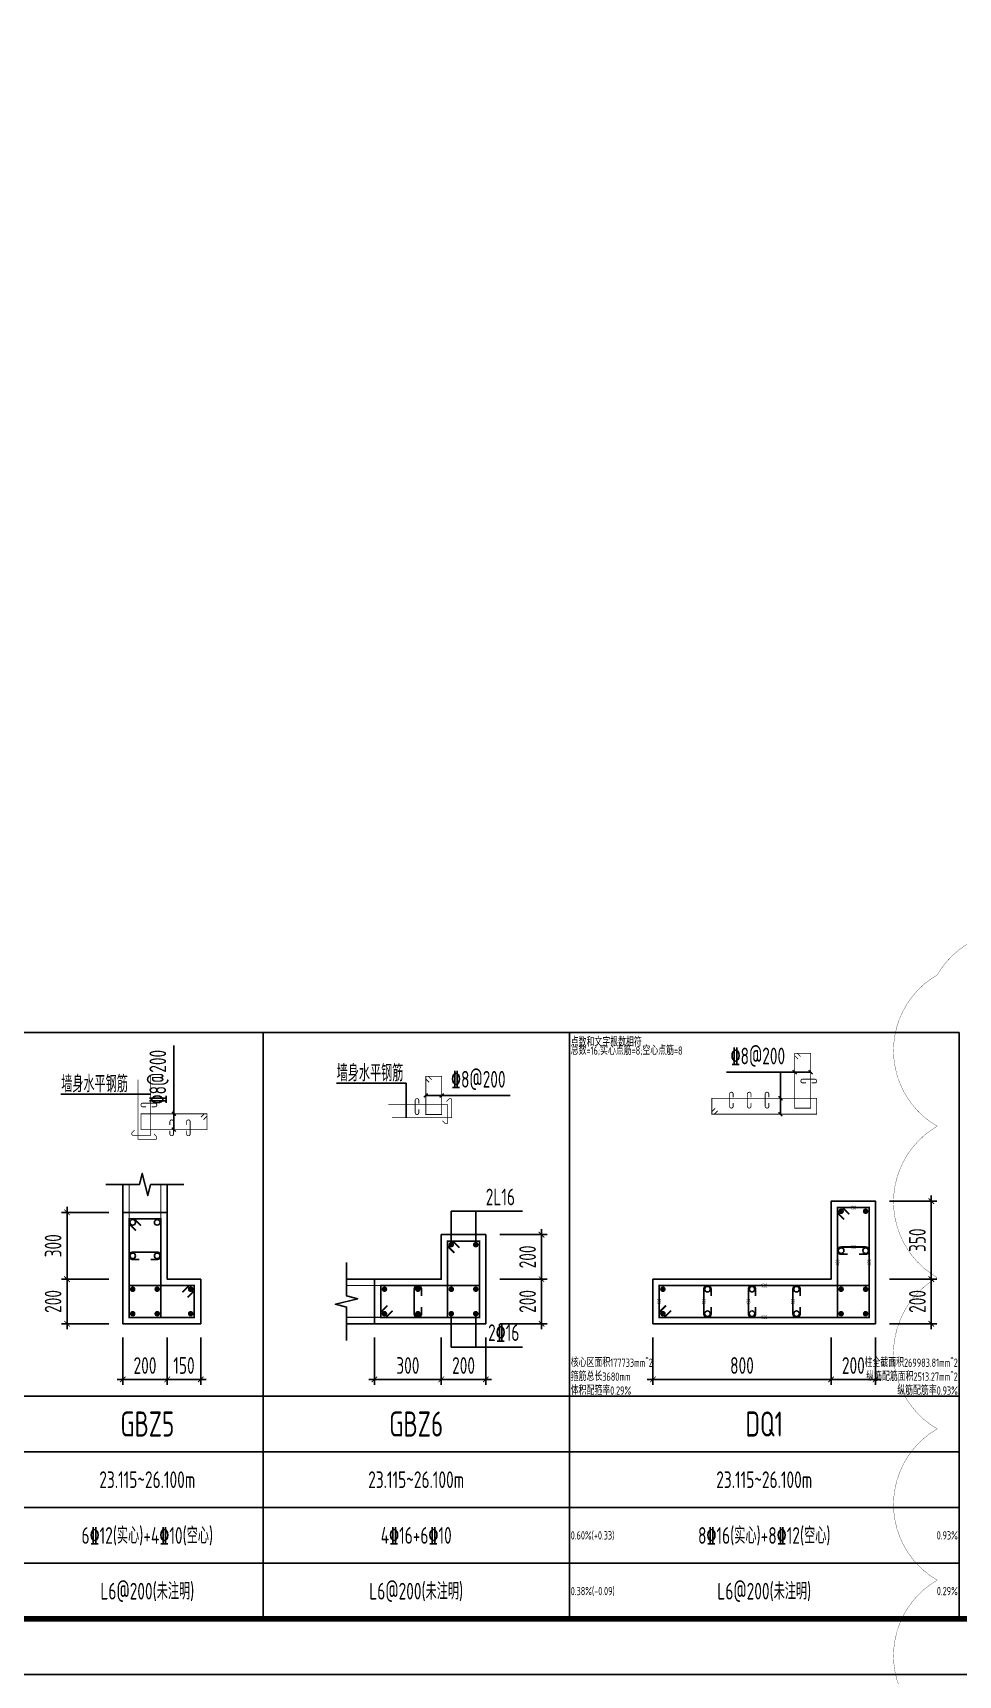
# Model space of a CAD drawing. Extents: x -1058961 to 23600, y -449123 to 2751847.
# Drawn here: x -444836 to -428220, y -288495 to -259005 of the extents above; entities that cross this region are included whole.
import ezdxf
from ezdxf.enums import TextEntityAlignment as Align

# ---------------------------------------------------------------- set-up
doc = ezdxf.new("R2010")
doc.units = 0
doc.header["$LTSCALE"] = 1000
doc.layers.get('0').update_dxf_attribs({"linetype": 'CONTINUOUS'})
doc.layers.get('DEFPOINTS').update_dxf_attribs({"linetype": 'CONTINUOUS'})
for name, color, linetype in [('-TK', 7, 'CONTINUOUS'), ('COLU_DE_DIM', 3, 'CONTINUOUS'), ('COLU_DE_TH', 7, 'CONTINUOUS'), ('LABEL', 1, 'CONTINUOUS'), ('LINK', 6, 'CONTINUOUS'), ('LINK-INDEX', 6, 'CONTINUOUS'), ('link-墙筋', 6, 'CONTINUOUS'), ('REIN', 6, 'CONTINUOUS'), ('TAB', 7, 'CONTINUOUS'), ('TAB_TEXT', 7, 'CONTINUOUS'), ('TEXT25', 2, 'CONTINUOUS'), ('THIN', 7, 'CONTINUOUS'), ('z-计算配筋', 7, 'CONTINUOUS')]:
    doc.layers.add(name, color=color, linetype=linetype)
for name, color, linetype, plot in [('审图修改', 2, 'CONTINUOUS', False), ('箍筋长度', 3, 'CONTINUOUS', False), ('配箍校核', 34, 'CONTINUOUS', False)]:
    doc.layers.add(name, color=color, linetype=linetype, plot=plot)
doc.styles.add('BW_Rein', font='Tssdeng.shx', dxfattribs={"width": 0.7, "bigfont": 'hztxt.shx'})
doc.styles.add('TSSD_DIMENSION', font='Tssdeng.shx', dxfattribs={"width": 0.7, "bigfont": 'tssdchn.shx'})
doc.styles.add('TSSD_REIN', font='tssdeng.shx', dxfattribs={"width": 0.7, "height": 300, "bigfont": 'tssdchn.shx'})
doc.dimstyles.new('TSSD_25_100', dxfattribs={"dimtxt": 300, "dimasz": 100, "dimexe": 100, "dimexo": 250, "dimgap": 100, "dimtad": 1, "dimdec": 0, "dimlfac": 0.25, "dimzin": 0, "dimdsep": 46, "dimtxsty": 'TSSD_DIMENSION', "dimblk": 'ARCHTICK', "dimcen": 0, "dimdle": 100, "dimclrt": 7, "dimadec": 0, "dimazin": 0, "dimtfac": 1, "dimtdec": 0, "dimtix": 1, "dimtmove": 2, "dimatfit": 3, "dimldrblk": 'ARCHTICK', "dimfxl": 0, "dimtolj": 1, "dimtzin": 0, "dimarcsym": 0})

# ---------------------------------------------------------------- blocks, each defined once
blk = doc.blocks.new('_ArchTick')
at = {"color": 0, "linetype": 'ByBlock', "const_width": 0.15}
blk.add_lwpolyline([(-0.5, -0.5), (0.5, 0.5)], dxfattribs=at)
blk = doc.blocks.new('*D1016')
at = {"layer": 'COLU_DE_DIM', "color": 0, "lineweight": -2}
for p, q in [((-433702, -282435), (-433702, -283285)), ((-430502, -282435), (-430502, -283285)), ((-433802, -283185), (-430402, -283185))]:
    blk.add_line(p, q, dxfattribs=at)
at = {"layer": 'DEFPOINTS', "color": 0}
for p in [(-433702, -282185), (-430502, -282185), (-430502, -283185)]:
    blk.add_point(p, dxfattribs=at)
at = {"layer": 'COLU_DE_DIM', "color": 0, "lineweight": -2, "xscale": 100, "yscale": 100, "zscale": 100, "rotation": 180}
blk.add_blockref('_ArchTick', (-433702, -283185), dxfattribs=at)
at = {"layer": 'COLU_DE_DIM', "color": 0, "lineweight": -2, "xscale": 100, "yscale": 100, "zscale": 100}
blk.add_blockref('_ArchTick', (-430502, -283185), dxfattribs=at)
at = {"layer": 'COLU_DE_DIM', "color": 7, "insert": (-432102, -282935), "char_height": 300, "attachment_point": 5, "style": 'TSSD_DIMENSION'}
blk.add_mtext('\\A1;800', dxfattribs=at)
blk = doc.blocks.new('*D1017')
at = {"layer": 'COLU_DE_DIM', "color": 0, "lineweight": -2}
for p, q in [((-430502, -282435), (-430502, -283285)), ((-429702, -282435), (-429702, -283285)), ((-430602, -283185), (-429602, -283185))]:
    blk.add_line(p, q, dxfattribs=at)
at = {"layer": 'DEFPOINTS', "color": 0}
for p in [(-430502, -282185), (-429702, -282185), (-429702, -283185)]:
    blk.add_point(p, dxfattribs=at)
at = {"layer": 'COLU_DE_DIM', "color": 0, "lineweight": -2, "xscale": 100, "yscale": 100, "zscale": 100, "rotation": 180}
blk.add_blockref('_ArchTick', (-430502, -283185), dxfattribs=at)
at = {"layer": 'COLU_DE_DIM', "color": 0, "lineweight": -2, "xscale": 100, "yscale": 100, "zscale": 100}
blk.add_blockref('_ArchTick', (-429702, -283185), dxfattribs=at)
at = {"layer": 'COLU_DE_DIM', "color": 7, "insert": (-430102, -282935), "char_height": 300, "attachment_point": 5, "style": 'TSSD_DIMENSION'}
blk.add_mtext('\\A1;200', dxfattribs=at)
blk = doc.blocks.new('*D1018')
at = {"layer": 'COLU_DE_DIM', "color": 0, "lineweight": -2}
for p, q in [((-428702, -282285), (-428702, -281285)), ((-429452, -281385), (-428602, -281385)), ((-429452, -282185), (-428602, -282185))]:
    blk.add_line(p, q, dxfattribs=at)
at = {"layer": 'DEFPOINTS', "color": 0}
for p in [(-429702, -281385), (-428702, -281385), (-429702, -282185)]:
    blk.add_point(p, dxfattribs=at)
at = {"layer": 'COLU_DE_DIM', "color": 0, "lineweight": -2, "xscale": 100, "yscale": 100, "zscale": 100}
for p, rotation in [((-428702, -281385), 90), ((-428702, -282185), 270)]:
    blk.add_blockref('_ArchTick', p, dxfattribs=dict(at, rotation=rotation))
at = {"layer": 'COLU_DE_DIM', "color": 7, "insert": (-428952, -281785), "char_height": 300, "attachment_point": 5, "rotation": 90, "style": 'TSSD_DIMENSION'}
blk.add_mtext('\\A1;200', dxfattribs=at)
blk = doc.blocks.new('*D1019')
at = {"layer": 'COLU_DE_DIM', "color": 0, "lineweight": -2}
for p, q in [((-429452, -279985), (-428602, -279985)), ((-428702, -281485), (-428702, -279885)), ((-429452, -281385), (-428602, -281385))]:
    blk.add_line(p, q, dxfattribs=at)
at = {"layer": 'DEFPOINTS', "color": 0}
for p in [(-429702, -279985), (-428702, -279985), (-429702, -281385)]:
    blk.add_point(p, dxfattribs=at)
at = {"layer": 'COLU_DE_DIM', "color": 0, "lineweight": -2, "xscale": 100, "yscale": 100, "zscale": 100}
for p, rotation in [((-428702, -279985), 90), ((-428702, -281385), 270)]:
    blk.add_blockref('_ArchTick', p, dxfattribs=dict(at, rotation=rotation))
at = {"layer": 'COLU_DE_DIM', "color": 7, "insert": (-428952, -280685), "char_height": 300, "attachment_point": 5, "rotation": 90, "style": 'TSSD_DIMENSION'}
blk.add_mtext('\\A1;350', dxfattribs=at)
blk = doc.blocks.new('*D1020')
at = {"layer": 'COLU_DE_DIM', "color": 0, "lineweight": -2}
for p, q in [((-443222, -282435), (-443222, -283285)), ((-442422, -282435), (-442422, -283285)), ((-443322, -283185), (-442322, -283185))]:
    blk.add_line(p, q, dxfattribs=at)
at = {"layer": 'DEFPOINTS', "color": 0}
for p in [(-443222, -282185), (-442422, -282185), (-442422, -283185)]:
    blk.add_point(p, dxfattribs=at)
at = {"layer": 'COLU_DE_DIM', "color": 0, "lineweight": -2, "xscale": 100, "yscale": 100, "zscale": 100, "rotation": 180}
blk.add_blockref('_ArchTick', (-443222, -283185), dxfattribs=at)
at = {"layer": 'COLU_DE_DIM', "color": 0, "lineweight": -2, "xscale": 100, "yscale": 100, "zscale": 100}
blk.add_blockref('_ArchTick', (-442422, -283185), dxfattribs=at)
at = {"layer": 'COLU_DE_DIM', "color": 7, "insert": (-442822, -282935), "char_height": 300, "attachment_point": 5, "style": 'TSSD_DIMENSION'}
blk.add_mtext('\\A1;200', dxfattribs=at)
blk = doc.blocks.new('*D1021')
at = {"layer": 'COLU_DE_DIM', "color": 0, "lineweight": -2}
for p, q in [((-442422, -282435), (-442422, -283285)), ((-441822, -282435), (-441822, -283285)), ((-442422, -283185), (-442522, -283185)), ((-442422, -283185), (-441822, -283185)), ((-441822, -283185), (-441722, -283185))]:
    blk.add_line(p, q, dxfattribs=at)
at = {"layer": 'DEFPOINTS', "color": 0}
for p in [(-442422, -282185), (-441822, -282185), (-441822, -283185)]:
    blk.add_point(p, dxfattribs=at)
at = {"layer": 'COLU_DE_DIM', "color": 0, "lineweight": -2, "xscale": 100, "yscale": 100, "zscale": 100}
blk.add_blockref('_ArchTick', (-442422, -283185), dxfattribs=at)
at = {"layer": 'COLU_DE_DIM', "color": 0, "lineweight": -2, "xscale": 100, "yscale": 100, "zscale": 100, "rotation": 180}
blk.add_blockref('_ArchTick', (-441822, -283185), dxfattribs=at)
at = {"layer": 'COLU_DE_DIM', "color": 7, "insert": (-442122, -282935), "char_height": 300, "attachment_point": 5, "style": 'TSSD_DIMENSION'}
blk.add_mtext('\\A1;150', dxfattribs=at)
blk = doc.blocks.new('*D1022')
at = {"layer": 'COLU_DE_DIM', "color": 0, "lineweight": -2}
for p, q in [((-444222, -282285), (-444222, -281285)), ((-443472, -281385), (-444322, -281385)), ((-443472, -282185), (-444322, -282185))]:
    blk.add_line(p, q, dxfattribs=at)
at = {"layer": 'DEFPOINTS', "color": 0}
for p in [(-444222, -281385), (-443222, -281385), (-443222, -282185)]:
    blk.add_point(p, dxfattribs=at)
at = {"layer": 'COLU_DE_DIM', "color": 0, "lineweight": -2, "xscale": 100, "yscale": 100, "zscale": 100}
for p, rotation in [((-444222, -281385), 90), ((-444222, -282185), 270)]:
    blk.add_blockref('_ArchTick', p, dxfattribs=dict(at, rotation=rotation))
at = {"layer": 'COLU_DE_DIM', "color": 7, "insert": (-444472, -281785), "char_height": 300, "attachment_point": 5, "rotation": 90, "style": 'TSSD_DIMENSION'}
blk.add_mtext('\\A1;200', dxfattribs=at)
blk = doc.blocks.new('*D1023')
at = {"layer": 'COLU_DE_DIM', "color": 0, "lineweight": -2}
for p, q in [((-444222, -281485), (-444222, -280085)), ((-443472, -280185), (-444322, -280185)), ((-443472, -281385), (-444322, -281385))]:
    blk.add_line(p, q, dxfattribs=at)
at = {"layer": 'DEFPOINTS', "color": 0}
for p in [(-444222, -280185), (-443222, -280185), (-443222, -281385)]:
    blk.add_point(p, dxfattribs=at)
at = {"layer": 'COLU_DE_DIM', "color": 0, "lineweight": -2, "xscale": 100, "yscale": 100, "zscale": 100}
for p, rotation in [((-444222, -280185), 90), ((-444222, -281385), 270)]:
    blk.add_blockref('_ArchTick', p, dxfattribs=dict(at, rotation=rotation))
at = {"layer": 'COLU_DE_DIM', "color": 7, "insert": (-444472, -280785), "char_height": 300, "attachment_point": 5, "rotation": 90, "style": 'TSSD_DIMENSION'}
blk.add_mtext('\\A1;300', dxfattribs=at)
blk = doc.blocks.new('*D1024')
at = {"layer": 'COLU_DE_DIM', "color": 0, "lineweight": -2}
for p, q in [((-438702, -282435), (-438702, -283285)), ((-437502, -282435), (-437502, -283285)), ((-438802, -283185), (-437402, -283185))]:
    blk.add_line(p, q, dxfattribs=at)
at = {"layer": 'DEFPOINTS', "color": 0}
for p in [(-438702, -282185), (-437502, -282185), (-437502, -283185)]:
    blk.add_point(p, dxfattribs=at)
at = {"layer": 'COLU_DE_DIM', "color": 0, "lineweight": -2, "xscale": 100, "yscale": 100, "zscale": 100, "rotation": 180}
blk.add_blockref('_ArchTick', (-438702, -283185), dxfattribs=at)
at = {"layer": 'COLU_DE_DIM', "color": 0, "lineweight": -2, "xscale": 100, "yscale": 100, "zscale": 100}
blk.add_blockref('_ArchTick', (-437502, -283185), dxfattribs=at)
at = {"layer": 'COLU_DE_DIM', "color": 7, "insert": (-438102, -282935), "char_height": 300, "attachment_point": 5, "style": 'TSSD_DIMENSION'}
blk.add_mtext('\\A1;300', dxfattribs=at)
blk = doc.blocks.new('*D1025')
at = {"layer": 'COLU_DE_DIM', "color": 0, "lineweight": -2}
for p, q in [((-437502, -282435), (-437502, -283285)), ((-436702, -282435), (-436702, -283285)), ((-437602, -283185), (-436602, -283185))]:
    blk.add_line(p, q, dxfattribs=at)
at = {"layer": 'DEFPOINTS', "color": 0}
for p in [(-437502, -282185), (-436702, -282185), (-436702, -283185)]:
    blk.add_point(p, dxfattribs=at)
at = {"layer": 'COLU_DE_DIM', "color": 0, "lineweight": -2, "xscale": 100, "yscale": 100, "zscale": 100, "rotation": 180}
blk.add_blockref('_ArchTick', (-437502, -283185), dxfattribs=at)
at = {"layer": 'COLU_DE_DIM', "color": 0, "lineweight": -2, "xscale": 100, "yscale": 100, "zscale": 100}
blk.add_blockref('_ArchTick', (-436702, -283185), dxfattribs=at)
at = {"layer": 'COLU_DE_DIM', "color": 7, "insert": (-437102, -282935), "char_height": 300, "attachment_point": 5, "style": 'TSSD_DIMENSION'}
blk.add_mtext('\\A1;200', dxfattribs=at)
blk = doc.blocks.new('*D1026')
at = {"layer": 'COLU_DE_DIM', "color": 0, "lineweight": -2}
for p, q in [((-435702, -282285), (-435702, -281285)), ((-436452, -281385), (-435602, -281385)), ((-436452, -282185), (-435602, -282185))]:
    blk.add_line(p, q, dxfattribs=at)
at = {"layer": 'DEFPOINTS', "color": 0}
for p in [(-436702, -281385), (-435702, -281385), (-436702, -282185)]:
    blk.add_point(p, dxfattribs=at)
at = {"layer": 'COLU_DE_DIM', "color": 0, "lineweight": -2, "xscale": 100, "yscale": 100, "zscale": 100}
for p, rotation in [((-435702, -281385), 90), ((-435702, -282185), 270)]:
    blk.add_blockref('_ArchTick', p, dxfattribs=dict(at, rotation=rotation))
at = {"layer": 'COLU_DE_DIM', "color": 7, "insert": (-435952, -281785), "char_height": 300, "attachment_point": 5, "rotation": 90, "style": 'TSSD_DIMENSION'}
blk.add_mtext('\\A1;200', dxfattribs=at)
blk = doc.blocks.new('*D1027')
at = {"layer": 'COLU_DE_DIM', "color": 0, "lineweight": -2}
for p, q in [((-436452, -280585), (-435602, -280585)), ((-435702, -281485), (-435702, -280485)), ((-436452, -281385), (-435602, -281385))]:
    blk.add_line(p, q, dxfattribs=at)
at = {"layer": 'DEFPOINTS', "color": 0}
for p in [(-436702, -280585), (-435702, -280585), (-436702, -281385)]:
    blk.add_point(p, dxfattribs=at)
at = {"layer": 'COLU_DE_DIM', "color": 0, "lineweight": -2, "xscale": 100, "yscale": 100, "zscale": 100}
for p, rotation in [((-435702, -280585), 90), ((-435702, -281385), 270)]:
    blk.add_blockref('_ArchTick', p, dxfattribs=dict(at, rotation=rotation))
at = {"layer": 'COLU_DE_DIM', "color": 7, "insert": (-435952, -280985), "char_height": 300, "attachment_point": 5, "rotation": 90, "style": 'TSSD_DIMENSION'}
blk.add_mtext('\\A1;200', dxfattribs=at)
blk = doc.blocks.new('A1')
blk.add_lwpolyline([(0, 59400), (0, 0), (84100, 0), (84100, 59400)], close=True)
at = {"const_width": 100}
blk.add_lwpolyline([(2500, 58400), (2500, 1000), (83100, 1000), (83100, 58400)], close=True, dxfattribs=at)

msp = doc.modelspace()

# ---------------------------------------------------------------- linework, layer by layer
at = {"layer": 'COLU_DE_TH'}
for points in [[(-429702.05, -282185.11), (-429702.05, -279985.43), (-430502.05, -279985.43), (-430502.05, -281385.11), (-433702.05, -281385.11), (-433702.05, -282185.11), (-429702.05, -282185.11)], [(-442422.49, -280185.11), (-443222.49, -280185.11), (-443222.49, -282185.11), (-441822.23, -282185.11), (-441822.23, -281385.11), (-442422.49, -281385.11), (-442422.49, -280185.11)], [(-438702.05, -281385.11), (-438702.05, -282185.11), (-436702.05, -282185.11), (-436702.05, -280585.11), (-437502.05, -280585.11), (-437502.05, -281385.11), (-438702.05, -281385.11)]]:
    msp.add_lwpolyline(points, close=True, dxfattribs=at)
at = {"layer": 'LABEL'}
for p, q in [((-442302.18, -278699.43), (-442302.18, -277186.93)), ((-430869.55, -277667.38), (-432382.05, -277667.38)), ((-437779.55, -278085.11), (-436267.05, -278085.11)), ((-437322.05, -280165.11), (-436042.05, -280165.11)), ((-437322.05, -280765.11), (-437322.05, -280165.11)), ((-436882.05, -280765.11), (-436882.05, -280165.11)), ((-437322.05, -282005.11), (-437322.05, -282605.11)), ((-436882.05, -282005.11), (-436882.05, -282605.11)), ((-437322.05, -282605.11), (-436042.05, -282605.11))]:
    msp.add_line(p, q, dxfattribs=at)
msp.add_lwpolyline([(-431410.55, -278422.82), (-431410.55, -277667.38)], dxfattribs=at)
at = {"layer": 'LABEL', "const_width": 25}
for points in [[(-431119.18, -277702.74), (-431189.93, -277632.03)], [(-430834.18, -277702.74), (-430904.93, -277632.03)], [(-437814.91, -278120.46), (-437744.16, -278049.75)], [(-437529.91, -278120.46), (-437459.16, -278049.75)], [(-431375.18, -278173.18), (-431445.93, -278102.47)], [(-442266.78, -278449.79), (-442337.53, -278379.08)], [(-431375.18, -278458.18), (-431445.93, -278387.47)], [(-442266.78, -278734.79), (-442337.53, -278664.08)]]:
    msp.add_lwpolyline(points, dxfattribs=at)
at = {"layer": 'LINK', "const_width": 30}
for points in [[(-430267.05, -280312.35), (-430387.05, -280192.35), (-430387.05, -280100.43), (-429817.05, -280100.43), (-429817.05, -282070.11), (-430387.05, -282070.11), (-430387.05, -280100.43), (-430295.12, -280100.43), (-430175.12, -280220.43)], [(-442987.49, -280512.03), (-443107.49, -280392.03), (-443107.49, -280300.11), (-442537.49, -280300.11), (-442537.49, -282070.11), (-443107.49, -282070.11), (-443107.49, -280300.11), (-443015.57, -280300.11), (-442895.57, -280420.11)], [(-437267.05, -280912.03), (-437387.05, -280792.03), (-437387.05, -280700.11), (-436817.05, -280700.11), (-436817.05, -282070.11), (-437387.05, -282070.11), (-437387.05, -280700.11), (-437295.12, -280700.11), (-437175.12, -280820.11)], [(-442149.15, -281620.11), (-442029.15, -281500.11), (-441937.23, -281500.11), (-441937.23, -282070.11), (-443107.49, -282070.11), (-443107.49, -281500.11), (-441937.23, -281500.11), (-441937.23, -281592.03), (-442057.23, -281712.03)], [(-438375.12, -281950.11), (-438495.12, -282070.11), (-438587.05, -282070.11), (-438587.05, -281500.11), (-436817.05, -281500.11), (-436817.05, -282070.11), (-438587.05, -282070.11), (-438587.05, -281978.18), (-438467.05, -281858.18)], [(-433375.12, -281950.11), (-433495.12, -282070.11), (-433587.05, -282070.11), (-433587.05, -281500.11), (-429817.05, -281500.11), (-429817.05, -282070.11), (-433587.05, -282070.11), (-433587.05, -281978.18), (-433467.05, -281858.18)]]:
    msp.add_lwpolyline(points, dxfattribs=at)
for points in [[(-442722.49, -281030.11), (-442602.49, -281030.11, 1), (-442602.49, -280900.11), (-443042.49, -280900.11, 1), (-443042.49, -281030.11), (-442922.49, -281030.11)], [(-430002.05, -280937.05), (-429882.05, -280937.05, 1), (-429882.05, -280807.05), (-430322.05, -280807.05, 1), (-430322.05, -280937.05), (-430202.05, -280937.05)], [(-437857.05, -281685.11), (-437857.05, -281565.11, 1), (-437987.05, -281565.11), (-437987.05, -282005.11, 1), (-437857.05, -282005.11), (-437857.05, -281885.11)], [(-432657.05, -281685.11), (-432657.05, -281565.11, 1), (-432787.05, -281565.11), (-432787.05, -282005.11, 1), (-432657.05, -282005.11), (-432657.05, -281885.11)], [(-431857.05, -281685.11), (-431857.05, -281565.11, 1), (-431987.05, -281565.11), (-431987.05, -282005.11, 1), (-431857.05, -282005.11), (-431857.05, -281885.11)], [(-431057.05, -281685.11), (-431057.05, -281565.11, 1), (-431187.05, -281565.11), (-431187.05, -282005.11, 1), (-431057.05, -282005.11), (-431057.05, -281885.11)]]:
    msp.add_lwpolyline(points, format="xyb", dxfattribs=at)
at = {"layer": 'LINK-INDEX', "const_width": 15}
for points in [[(-431094.55, -277433.95), (-431154.55, -277373.95), (-431154.55, -277327.99), (-430869.55, -277327.99), (-430869.55, -278312.82), (-431154.55, -278312.82), (-431154.55, -277327.99), (-431108.59, -277327.99), (-431048.59, -277387.99)], [(-437719.55, -277848.57), (-437779.55, -277788.57), (-437779.55, -277742.61), (-437494.55, -277742.61), (-437494.55, -278427.61), (-437779.55, -278427.61), (-437779.55, -277742.61), (-437733.59, -277742.61), (-437673.59, -277802.61)], [(-432538.59, -278362.82), (-432598.59, -278422.82), (-432644.55, -278422.82), (-432644.55, -278137.82), (-430759.55, -278137.82), (-430759.55, -278422.82), (-432644.55, -278422.82), (-432644.55, -278376.86), (-432584.55, -278316.86)], [(-441815.58, -278474.43), (-441755.58, -278414.43), (-441709.61, -278414.43), (-441709.61, -278699.43), (-442894.75, -278699.43), (-442894.75, -278414.43), (-441709.61, -278414.43), (-441709.61, -278460.39), (-441769.61, -278520.39)]]:
    msp.add_lwpolyline(points, dxfattribs=at)
for points in [[(-430852.05, -277859.54), (-430792.05, -277859.54, 1), (-430792.05, -277794.54), (-431012.05, -277794.54, 1), (-431012.05, -277859.54), (-430952.05, -277859.54)], [(-432259.55, -278120.32), (-432259.55, -278060.32, 1), (-432324.55, -278060.32), (-432324.55, -278280.32, 1), (-432259.55, -278280.32), (-432259.55, -278220.32)], [(-431939.55, -278120.32), (-431939.55, -278060.32, 1), (-432004.55, -278060.32), (-432004.55, -278280.32, 1), (-431939.55, -278280.32), (-431939.55, -278220.32)], [(-431619.55, -278120.32), (-431619.55, -278060.32, 1), (-431684.55, -278060.32), (-431684.55, -278280.32, 1), (-431619.55, -278280.32), (-431619.55, -278220.32)], [(-442702.25, -278289.43), (-442642.25, -278289.43, 1), (-442642.25, -278224.43), (-442862.25, -278224.43, 1), (-442862.25, -278289.43), (-442802.25, -278289.43)], [(-437904.55, -278235.11), (-437904.55, -278175.11, 1), (-437969.55, -278175.11), (-437969.55, -278395.11, 1), (-437904.55, -278395.11), (-437904.55, -278335.11)], [(-442374.7, -278716.93), (-442374.7, -278776.93, 1), (-442309.7, -278776.93), (-442309.7, -278556.93, 1), (-442374.7, -278556.93), (-442374.7, -278616.93)], [(-442074.66, -278716.93), (-442074.66, -278776.93, 1), (-442009.66, -278776.93), (-442009.66, -278556.93, 1), (-442074.66, -278556.93), (-442074.66, -278616.93)]]:
    msp.add_lwpolyline(points, format="xyb", dxfattribs=at)
at = {"layer": 'LINK-INDEX', "color": 1, "const_width": 20}
for points in [[(-443107.49, -280400.11), (-443107.49, -279685.11)], [(-442537.49, -280400.11), (-442537.49, -279685.11)], [(-438487.05, -281500.11), (-439202.05, -281500.11)], [(-438487.05, -282070.11), (-439202.05, -282070.11)]]:
    msp.add_lwpolyline(points, dxfattribs=at)
at = {"layer": 'link-墙筋', "color": 152, "const_width": 12.5}
for points in [[(-442719.75, -277732.65), (-442719.75, -278802.65), (-443035.42, -278802.65, -0.41421356), (-443059.42, -278778.65), (-443059.42, -278770.17, -0.19891237), (-443052.39, -278753.2), (-443006.43, -278707.24)], [(-442949.58, -277803.52), (-442949.58, -278873.52), (-442633.91, -278873.52, 0.41421356), (-442609.91, -278849.52), (-442609.91, -278841.04, 0.19891237), (-442616.94, -278824.07), (-442662.9, -278778.11)], [(-438454.55, -278252.61), (-437384.55, -278252.61), (-437384.55, -278568.28, -0.41421356), (-437408.55, -278592.28), (-437417.03, -278592.28, -0.19891237), (-437434, -278585.25), (-437479.97, -278539.29)], [(-438383.68, -278482.44), (-437313.68, -278482.44), (-437313.68, -278166.77, 0.41421356), (-437337.68, -278142.77), (-437346.16, -278142.77, 0.19891237), (-437363.13, -278149.8), (-437409.1, -278195.76)]]:
    msp.add_lwpolyline(points, format="xyb", dxfattribs=at)
at = {"layer": 'REIN', "const_width": 50}
for points in [[(-430347.05, -280165.43, 1), (-430297.05, -280165.43, 1), (-430347.05, -280165.43)], [(-429907.05, -280165.43, 1), (-429857.05, -280165.43, 1), (-429907.05, -280165.43)], [(-437347.05, -280765.11, 1), (-437297.05, -280765.11, 1), (-437347.05, -280765.11)], [(-436907.05, -280765.11, 1), (-436857.05, -280765.11, 1), (-436907.05, -280765.11)], [(-443067.49, -281565.11, 1), (-443017.49, -281565.11, 1), (-443067.49, -281565.11)], [(-442627.49, -281565.11, 1), (-442577.49, -281565.11, 1), (-442627.49, -281565.11)], [(-442027.23, -281565.11, 1), (-441977.23, -281565.11, 1), (-442027.23, -281565.11)], [(-438547.05, -281565.11, 1), (-438497.05, -281565.11, 1), (-438547.05, -281565.11)], [(-437947.05, -281565.11, 1), (-437897.05, -281565.11, 1), (-437947.05, -281565.11)], [(-437347.05, -281565.11, 1), (-437297.05, -281565.11, 1), (-437347.05, -281565.11)], [(-436907.05, -281565.11, 1), (-436857.05, -281565.11, 1), (-436907.05, -281565.11)], [(-433547.05, -281565.11, 1), (-433497.05, -281565.11, 1), (-433547.05, -281565.11)], [(-430347.05, -281565.11, 1), (-430297.05, -281565.11, 1), (-430347.05, -281565.11)], [(-429907.05, -281565.11, 1), (-429857.05, -281565.11, 1), (-429907.05, -281565.11)], [(-443067.49, -282005.11, 1), (-443017.49, -282005.11, 1), (-443067.49, -282005.11)], [(-442627.49, -282005.11, 1), (-442577.49, -282005.11, 1), (-442627.49, -282005.11)], [(-442027.23, -282005.11, 1), (-441977.23, -282005.11, 1), (-442027.23, -282005.11)], [(-438547.05, -282005.11, 1), (-438497.05, -282005.11, 1), (-438547.05, -282005.11)], [(-437947.05, -282005.11, 1), (-437897.05, -282005.11, 1), (-437947.05, -282005.11)], [(-437347.05, -282005.11, 1), (-437297.05, -282005.11, 1), (-437347.05, -282005.11)], [(-436907.05, -282005.11, 1), (-436857.05, -282005.11, 1), (-436907.05, -282005.11)], [(-433547.05, -282005.11, 1), (-433497.05, -282005.11, 1), (-433547.05, -282005.11)], [(-430347.05, -282005.11, 1), (-430297.05, -282005.11, 1), (-430347.05, -282005.11)], [(-429907.05, -282005.11, 1), (-429857.05, -282005.11, 1), (-429907.05, -282005.11)]]:
    msp.add_lwpolyline(points, format="xyb", close=True, dxfattribs=at)
at = {"layer": 'REIN'}
for centre in [(-443042.49, -280365.11), (-442602.49, -280365.11), (-443042.49, -280965.11), (-442602.49, -280965.11), (-430322.05, -280872.05), (-429882.05, -280872.05), (-432722.05, -281565.11), (-431922.05, -281565.11), (-431122.05, -281565.11), (-432722.05, -282005.11), (-431922.05, -282005.11), (-431122.05, -282005.11)]:
    msp.add_circle(centre, 50, dxfattribs=at)
at = {"layer": 'TAB'}
for points in [[(-445102.31, -276955.56), (-440702.05, -276955.56), (-440702.05, -287485.11), (-445102.31, -287485.11), (-445102.31, -276955.56), (-445102.31, -283485.11), (-440702.05, -283485.11), (-440702.05, -284485.11), (-445102.31, -284485.11), (-445102.31, -285485.11), (-440702.05, -285485.11), (-440702.05, -286485.11), (-445102.31, -286485.11)], [(-440702.05, -276955.56), (-435202.05, -276955.56), (-435202.05, -287485.11), (-440702.05, -287485.11), (-440702.05, -276955.56), (-440702.05, -283485.11), (-435202.05, -283485.11), (-435202.05, -284485.11), (-440702.05, -284485.11), (-440702.05, -285485.11), (-435202.05, -285485.11), (-435202.05, -286485.11), (-440702.05, -286485.11)], [(-435202.05, -276955.56), (-428202.05, -276955.56), (-428202.05, -287485.11), (-435202.05, -287485.11), (-435202.05, -276955.56), (-435202.05, -283485.11), (-428202.05, -283485.11), (-428202.05, -284485.11), (-435202.05, -284485.11), (-435202.05, -285485.11), (-428202.05, -285485.11), (-428202.05, -286485.11), (-435202.05, -286485.11)]]:
    msp.add_lwpolyline(points, dxfattribs=at)
at = {"layer": 'THIN'}
for p, q in [((-443222.49, -280185.11), (-443222.49, -279685.11)), ((-442422.49, -280185.11), (-442422.49, -279685.11)), ((-438702.05, -281385.11), (-439202.05, -281385.11)), ((-438702.05, -282185.11), (-439202.05, -282185.11))]:
    msp.add_line(p, q, dxfattribs=at)
for points in [[(-442122.49, -279685.11), (-442722.49, -279685.11), (-442772.49, -279885.11), (-442872.49, -279485.11), (-442922.49, -279685.11), (-443522.49, -279685.11)], [(-439202.05, -281085.11), (-439202.05, -281685.11), (-439002.05, -281735.11), (-439402.05, -281835.11), (-439202.05, -281885.11), (-439202.05, -282485.11)]]:
    msp.add_lwpolyline(points, dxfattribs=at)
at = {"layer": 'z-计算配筋'}
for p, q in [((-442719.75, -278060.76), (-444330.73, -278060.76)), ((-438129.65, -277864.76), (-439384.29, -277864.76)), ((-438129.65, -278482.44), (-438129.65, -277864.76))]:
    msp.add_line(p, q, dxfattribs=at)
at = {"layer": '审图修改', "color": 2, "const_width": 5}
msp.add_lwpolyline([(-428596.15, -275921.75, -0.57735027), (-425879.28, -275921.75, -0.57735027), (-423162.4, -275921.75, -0.57735027), (-420445.53, -275921.75, -0.57735027), (-417728.65, -275921.75, -0.57735027), (-415011.78, -275921.75, -0.57735027), (-415011.78, -278638.62, -0.57735027), (-415011.78, -281355.49, -0.57735027), (-415011.78, -284072.37, -0.57735027), (-415011.78, -286789.24, -0.57735027), (-415011.78, -289506.12, -0.57735027), (-417728.65, -289506.12, -0.57735027), (-420445.53, -289506.12, -0.57735027), (-423162.4, -289506.12, -0.57735027), (-425879.28, -289506.12, -0.57735027), (-428596.15, -289506.12, -0.57735027), (-428596.15, -286789.24, -0.57735027), (-428596.15, -284072.37, -0.57735027), (-428596.15, -281355.49, -0.57735027), (-428596.15, -278638.62, -0.57735027), (-428596.15, -275921.75, -0.57735027), (-428596.15, -275921.75, -0.57735027)], format="xyb", dxfattribs=at)

# ---------------------------------------------------------------- block references
at = {"layer": '-TK'}
msp.add_blockref('A1', (-459602.31, -288485.11), dxfattribs=at)

# ---------------------------------------------------------------- texts
at = {"layer": 'TAB_TEXT', "style": 'TSSD_REIN', "width": 0.7}
for s, height, p in [('GBZ5', 450, (-442780.44, -283985.11)), ('GBZ6', 450, (-437952.05, -283985.11)), ('DQ1', 450, (-431702.05, -283985.11)), ('23.115~26.100m', 300, (-442780.44, -284985.11)), ('23.115~26.100m', 300, (-437952.05, -284985.11)), ('23.115~26.100m', 300, (-431702.05, -284985.11)), ('L6@200(未注明)', 300, (-442780.44, -286985.11)), ('L6@200(未注明)', 300, (-437952.05, -286985.11)), ('L6@200(未注明)', 300, (-431702.05, -286985.11))]:
    msp.add_text(s, height=height, dxfattribs=at).set_placement(p, align=Align.MIDDLE)
at = {"layer": 'TAB_TEXT', "color": 1, "style": 'TSSD_REIN', "width": 0.7}
for s, p in [('6%%13212(实心)+4%%13210(空心)', (-442780.44, -285985.11)), ('4%%13216+6%%13210', (-437952.05, -285985.11)), ('8%%13216(实心)+8%%13212(空心)', (-431702.05, -285985.11))]:
    msp.add_text(s, height=300, dxfattribs=at).set_placement(p, align=Align.MIDDLE)
at = {"layer": 'TEXT25', "style": 'TSSD_REIN', "width": 0.7}
for p in [(-432307.43, -277617.38), (-437327.05, -278035.11)]:
    msp.add_text('%%1328@200', height=300, dxfattribs=at).set_placement(p, align=Align.BOTTOM_LEFT)
for s, rotation, p in [('%%1328@200', 89.999998, (-442352.18, -278246.93)), ('2L16', 0.000002, (-436703.58, -280149.05))]:
    msp.add_text(s, height=300, rotation=rotation, dxfattribs=at).set_placement(p, align=Align.BOTTOM_LEFT)
at = {"layer": 'TEXT25', "color": 1, "style": 'TSSD_REIN', "width": 0.7}
msp.add_text('2%%13216', height=300, rotation=359.999998, dxfattribs=at).set_placement((-436661.32, -282585.22), align=Align.BOTTOM_LEFT)
at = {"layer": 'z-计算配筋', "style": 'TSSD_REIN', "width": 0.7}
for p in [(-438780.86, -277681.74), (-443727.31, -277877.74)]:
    msp.add_text('墙身水平钢筋', height=300, dxfattribs=at).set_placement(p, align=Align.MIDDLE_CENTER)
at = {"layer": '箍筋长度', "style": 'BW_Rein', "width": 0.7}
for s, rotation, p in [('138', 360, (-430102.05, -280100.43)), ('488', 90, (-430387.05, -281085.27)), ('488', 90, (-429817.05, -281085.27)), ('138', 90, (-433587.05, -281785.11)), ('138', 90.000004, (-432787.05, -281785.11)), ('138', 90.000002, (-431987.05, -281785.11)), ('138', 90, (-431187.05, -281785.11)), ('938', 360, (-431702.05, -282070.11))]:
    msp.add_text(s, height=65, rotation=rotation, dxfattribs=at).set_placement(p, align=Align.MIDDLE_CENTER)
for s, p in [('138', (-430102.05, -280807.05)), ('938', (-431702.05, -281500.11))]:
    msp.add_text(s, height=65, dxfattribs=at).set_placement(p, align=Align.MIDDLE_CENTER)
at = {"layer": '配箍校核', "style": 'BW_Rein', "width": 0.7}
for s, p in [('点数和文字根数相符', (-435177.05, -277205.56)), ('总数=16;实心点筋=8;空心点筋=8', (-435177.05, -277355.56)), ('核心区面积177733mm^ 2', (-435177.05, -282960.11)), ('箍筋总长3680mm', (-435177.05, -283210.11)), ('体积配箍率0.29%', (-435177.05, -283460.11))]:
    msp.add_text(s, height=150, dxfattribs=at).set_placement(p)
for s, p in [('柱全截面积269983.81mm^ 2', (-428227.05, -282960.11)), ('纵筋配筋面积2513.27mm^ 2', (-428227.05, -283210.11)), ('纵筋配筋率0.93%', (-428227.05, -283460.11))]:
    msp.add_text(s, height=150, dxfattribs=at).set_placement(p, align=Align.RIGHT)
msp.add_text('0.60%(+0.33)', height=150, dxfattribs=at).set_placement((-435177.05, -285985.11), align=Align.MIDDLE_LEFT)
msp.add_text('0.93%', height=150, dxfattribs=at).set_placement((-428227.05, -285985.11), align=Align.MIDDLE_RIGHT)
at = {"layer": '配箍校核', "color": 1, "style": 'BW_Rein', "width": 0.7}
msp.add_text('0.38%(-0.09)', height=150, dxfattribs=at).set_placement((-435177.05, -286985.11), align=Align.MIDDLE_LEFT)
msp.add_text('0.29%', height=150, dxfattribs=at).set_placement((-428227.05, -286985.11), align=Align.MIDDLE_RIGHT)

# ---------------------------------------------------------------- dimensions: what is measured, and where the dimension line sits
at = {"layer": 'COLU_DE_DIM'}
for base, p1, p2, picture, middle in [((-444222.49, -280185.11), (-443222.49, -281385.11), (-443222.49, -280185.11), '*D1023', (-444472.49, -280785.11)), ((-428702.05, -279985.43), (-429702.05, -281385.11), (-429702.05, -279985.43), '*D1019', (-428952.05, -280685.27)), ((-435702.05, -280585.11), (-436702.05, -281385.11), (-436702.05, -280585.11), '*D1027', (-435952.05, -280985.11)), ((-444222.49, -281385.11), (-443222.49, -282185.11), (-443222.49, -281385.11), '*D1022', (-444472.49, -281785.11)), ((-435702.05, -281385.11), (-436702.05, -282185.11), (-436702.05, -281385.11), '*D1026', (-435952.05, -281785.11)), ((-428702.05, -281385.11), (-429702.05, -282185.11), (-429702.05, -281385.11), '*D1018', (-428952.05, -281785.11))]:
    dim = msp.add_linear_dim(base=base, p1=p1, p2=p2, angle=90, dimstyle='TSSD_25_100', dxfattribs=at)
    dim.commit()
    dim.dimension.update_dxf_attribs({"geometry": picture, "text_midpoint": middle})
for base, p1, p2, picture, middle in [((-442422.49, -283185.11), (-443222.49, -282185.11), (-442422.49, -282185.11), '*D1020', (-442822.49, -282935.11)), ((-441822.23, -283185.11), (-442422.49, -282185.11), (-441822.23, -282185.11), '*D1021', (-442122.36, -282935.11)), ((-437502.05, -283185.11), (-438702.05, -282185.11), (-437502.05, -282185.11), '*D1024', (-438102.05, -282935.11)), ((-436702.05, -283185.11), (-437502.05, -282185.11), (-436702.05, -282185.11), '*D1025', (-437102.05, -282935.11)), ((-430502.05, -283185.11), (-433702.05, -282185.11), (-430502.05, -282185.11), '*D1016', (-432102.05, -282935.11)), ((-429702.05, -283185.11), (-430502.05, -282185.11), (-429702.05, -282185.11), '*D1017', (-430102.05, -282935.11))]:
    dim = msp.add_linear_dim(base=base, p1=p1, p2=p2, dimstyle='TSSD_25_100', dxfattribs=at)
    dim.commit()
    dim.dimension.update_dxf_attribs({"geometry": picture, "text_midpoint": middle})

doc.saveas('drawing.dxf')
